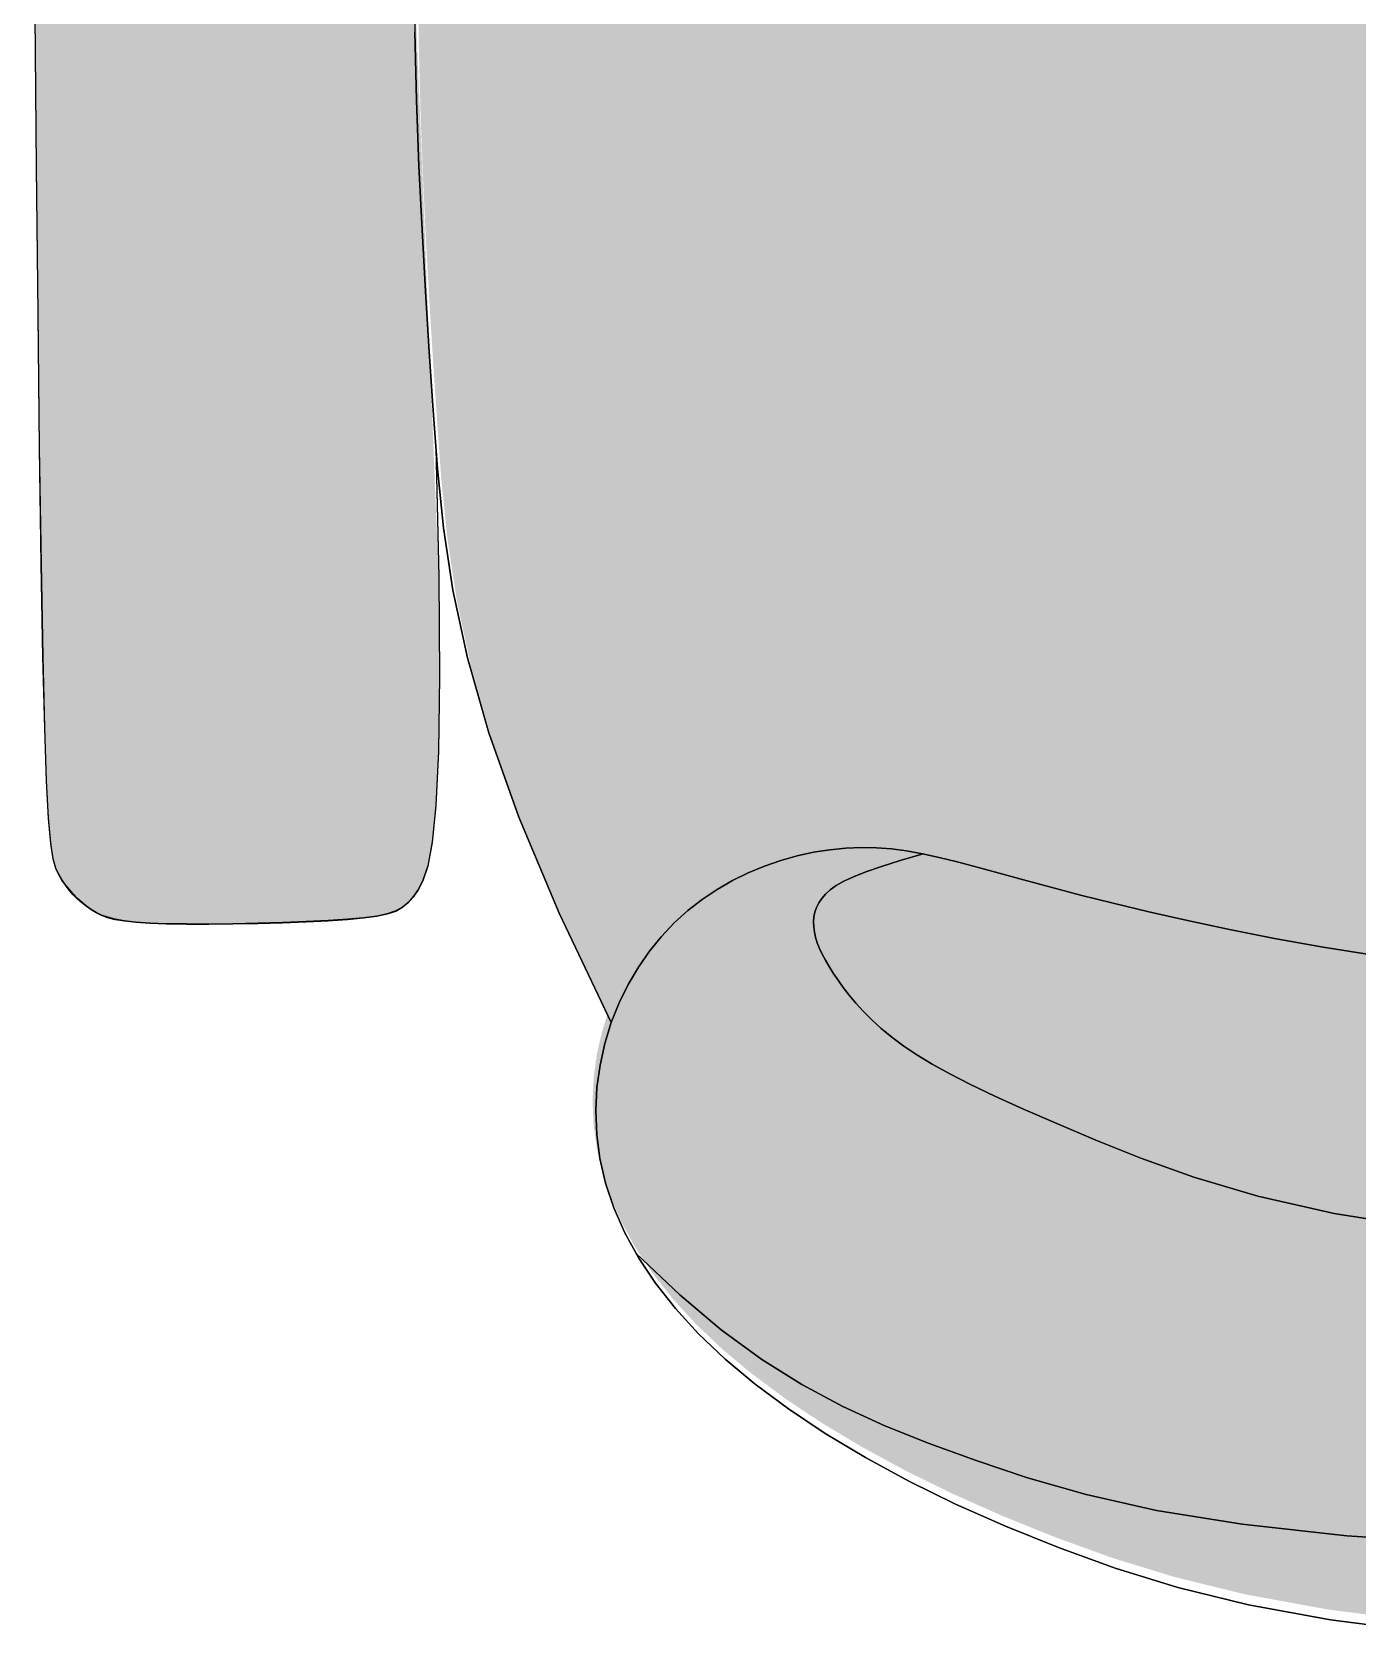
# Model space of a CAD drawing. Header units: millimetres. Extents: x 3460353 to 3472294, y -129816 to -118796.
# Drawn here: x 3460853.3 to 3461082.4, y -121252.2 to -120974.8 of the extents above; entities that cross this region are included whole.
import ezdxf

# ---------------------------------------------------------------- set-up
doc = ezdxf.new("R2010")
doc.units = ezdxf.units.MM
doc.header["$LTSCALE"] = 0.5
doc.header["$MEASUREMENT"] = 0
doc.layers.add('Furniture', color=252, linetype='Continuous')
doc.layers.add('PARTITION', color=7, linetype='Continuous')

msp = doc.modelspace()

# ---------------------------------------------------------------- hatches: boundary and pattern name
at = {"layer": 'PARTITION', "ltscale": 13, "true_color": 0xffffff}
h = msp.add_hatch(color=7, dxfattribs=at)
h.dxf.hatch_style = 1
h.paths.add_polyline_path([(3461204.98, -121139.43), (3461216.87, -121138.49), (3461227.71, -121137.33), (3461237.62, -121136), (3461246.72, -121134.54), (3461255.12, -121133.02), (3461262.91, -121131.48), (3461270.14, -121129.95), (3461276.83, -121128.44), (3461282.98, -121126.96), (3461288.63, -121125.54), (3461293.78, -121124.19), (3461298.46, -121122.93), (3461302.69, -121121.77), (3461306.5, -121120.73), (3461309.93, -121119.82), (3461313.06, -121119.05), (3461315.96, -121118.4), (3461318.68, -121117.91), (3461321.3, -121117.55), (3461323.89, -121117.35), (3461326.49, -121117.31), (3461329.18, -121117.42), (3461331.94, -121117.7), (3461334.74, -121118.15), (3461337.58, -121118.77), (3461340.42, -121119.57), (3461343.25, -121120.54), (3461346.04, -121121.7), (3461348.77, -121123.04), (3461351.43, -121124.58), (3461354, -121126.31), (3461356.47, -121128.23), (3461358.81, -121130.36), (3461361.03, -121132.7), (3461363.11, -121135.24), (3461365.03, -121138), (3461366.78, -121140.98), (3461368.34, -121144.18), (3461369.7, -121147.58), (3461378.72, -121128.65), (3461385.68, -121112.08), (3461390.86, -121097.5), (3461394.57, -121084.55), (3461397.09, -121072.88), (3461398.72, -121062.11), (3461399.75, -121051.89), (3461400.49, -121041.85), (3461401.16, -121031.68), (3461401.81, -121021.29), (3461402.4, -121010.61), (3461402.93, -120999.61), (3461403.35, -120988.23), (3461403.66, -120976.41), (3461403.82, -120964.12), (3461403.81, -120951.29), (3461403.62, -120937.92), (3461403.26, -120924.18), (3461402.74, -120910.27), (3461402.06, -120896.38), (3461401.26, -120882.74), (3461400.33, -120869.54), (3461399.29, -120856.99), (3461398.16, -120845.28), (3461396.95, -120834.59), (3461395.66, -120824.88), (3461394.31, -120816.08), (3461392.89, -120808.1), (3461391.43, -120800.86), (3461389.91, -120794.3), (3461388.35, -120788.32), (3461386.75, -120782.87), (3461385.12, -120777.85), (3461383.45, -120773.23), (3461381.71, -120768.95), (3461379.9, -120764.98), (3461377.98, -120761.25), (3461375.96, -120757.74), (3461373.81, -120754.4), (3461371.51, -120751.17), (3461369.05, -120748.02), (3461366.43, -120744.96), (3461363.62, -120741.99), (3461360.64, -120739.12), (3461357.47, -120736.36), (3461354.11, -120733.72), (3461350.54, -120731.21), (3461346.77, -120728.83), (3461342.79, -120726.61), (3461338.6, -120724.52), (3461334.2, -120722.56), (3461329.6, -120720.71), (3461324.79, -120718.98), (3461319.78, -120717.34), (3461314.58, -120715.79), (3461309.18, -120714.32), (3461303.58, -120712.92), (3461297.75, -120711.58), (3461291.66, -120710.31), (3461285.26, -120709.09), (3461278.52, -120707.94), (3461271.41, -120706.85), (3461263.89, -120705.81), (3461255.91, -120704.82), (3461247.43, -120703.89), (3461238.32, -120703.03), (3461228.42, -120702.26), (3461217.58, -120701.6), (3461205.66, -120701.07), (3461192.51, -120700.69), (3461177.97, -120700.47), (3461161.89, -120700.45), (3461145.82, -120700.47), (3461131.28, -120700.69), (3461118.12, -120701.07), (3461106.2, -120701.6), (3461095.36, -120702.26), (3461085.46, -120703.03), (3461076.35, -120703.89), (3461067.87, -120704.82), (3461059.9, -120705.81), (3461052.37, -120706.85), (3461045.26, -120707.94), (3461038.52, -120709.09), (3461032.13, -120710.31), (3461026.03, -120711.58), (3461020.2, -120712.92), (3461014.6, -120714.32), (3461009.2, -120715.79), (3461004, -120717.34), (3460998.99, -120718.98), (3460994.19, -120720.71), (3460989.58, -120722.56), (3460985.18, -120724.52), (3460980.99, -120726.61), (3460977.01, -120728.83), (3460973.24, -120731.21), (3460969.68, -120733.72), (3460966.31, -120736.36), (3460963.14, -120739.12), (3460960.16, -120741.99), (3460957.36, -120744.96), (3460954.73, -120748.02), (3460952.27, -120751.17), (3460949.97, -120754.4), (3460947.82, -120757.74), (3460945.8, -120761.25), (3460943.89, -120764.98), (3460942.07, -120768.95), (3460940.33, -120773.23), (3460938.66, -120777.85), (3460937.03, -120782.87), (3460935.44, -120788.32), (3460933.88, -120794.3), (3460932.36, -120800.86), (3460930.89, -120808.1), (3460929.47, -120816.08), (3460928.12, -120824.88), (3460926.83, -120834.59), (3460925.62, -120845.28), (3460924.49, -120856.99), (3460923.45, -120869.54), (3460922.53, -120882.74), (3460921.72, -120896.38), (3460921.05, -120910.27), (3460920.52, -120924.18), (3460920.16, -120937.92), (3460919.97, -120951.29), (3460919.97, -120964.12), (3460920.13, -120976.41), (3460920.43, -120988.23), (3460920.86, -120999.61), (3460921.38, -121010.61), (3460921.97, -121021.29), (3460922.62, -121031.68), (3460923.3, -121041.85), (3460924.03, -121051.89), (3460925.07, -121062.11), (3460926.7, -121072.88), (3460929.22, -121084.55), (3460932.92, -121097.5), (3460938.1, -121112.08), (3460945.06, -121128.65), (3460954.09, -121147.58), (3460955.44, -121144.18), (3460957.01, -121140.98), (3460958.76, -121138), (3460960.68, -121135.24), (3460962.75, -121132.7), (3460964.97, -121130.36), (3460967.32, -121128.23), (3460969.78, -121126.31), (3460972.35, -121124.58), (3460975.01, -121123.04), (3460977.74, -121121.7), (3460980.54, -121120.54), (3460983.37, -121119.57), (3460986.21, -121118.77), (3460989.04, -121118.15), (3460991.85, -121117.7), (3460994.6, -121117.42), (3460997.29, -121117.31), (3460999.9, -121117.35), (3461002.48, -121117.55), (3461005.1, -121117.91), (3461007.98, -121118.43), (3461007.97, -121118.44), (3461010.72, -121119.05), (3461013.85, -121119.82), (3461017.29, -121120.73), (3461021.09, -121121.77), (3461025.32, -121122.93), (3461030, -121124.19), (3461035.16, -121125.54), (3461040.8, -121126.96), (3461046.96, -121128.44), (3461053.64, -121129.95), (3461060.87, -121131.48), (3461068.66, -121133.02), (3461077.06, -121134.54), (3461086.16, -121136), (3461096.07, -121137.33), (3461106.92, -121138.49), (3461118.8, -121139.43), (3461131.85, -121140.09), (3461146.18, -121140.42), (3461161.89, -121140.36), (3461177.61, -121140.42), (3461191.93, -121140.09)])
h = msp.add_hatch(color=7, dxfattribs=at)
h.dxf.hatch_style = 1
h.paths.add_polyline_path([(3460923.71, -121086.1), (3460923.53, -121099.03), (3460923.09, -121108.36), (3460922.46, -121114.74), (3460921.7, -121118.85), (3460920.86, -121121.37), (3460920.01, -121122.96), (3460919.18, -121124.19), (3460918.31, -121125.2), (3460917.33, -121126.01), (3460916.15, -121126.65), (3460914.69, -121127.15), (3460912.87, -121127.54), (3460910.61, -121127.85), (3460907.83, -121128.1), (3460904.48, -121128.32), (3460900.68, -121128.51), (3460896.58, -121128.67), (3460892.31, -121128.79), (3460888.03, -121128.88), (3460883.88, -121128.92), (3460880.01, -121128.91), (3460876.57, -121128.86), (3460873.66, -121128.75), (3460871.26, -121128.59), (3460869.3, -121128.37), (3460867.7, -121128.09), (3460866.39, -121127.76), (3460865.31, -121127.37), (3460864.39, -121126.92), (3460863.55, -121126.41), (3460862.74, -121125.84), (3460861.95, -121125.2), (3460861.18, -121124.52), (3460860.45, -121123.77), (3460859.76, -121122.98), (3460859.1, -121122.14), (3460858.49, -121121.25), (3460857.93, -121120.32), (3460857.43, -121119.26), (3460856.97, -121117.63), (3460856.56, -121114.92), (3460856.18, -121110.59), (3460855.84, -121104.13), (3460855.51, -121095), (3460855.21, -121082.68), (3460854.92, -121066.65), (3460854.63, -121046.65), (3460854.36, -121023.46), (3460854.11, -120998.16), (3460853.88, -120971.78), (3460853.68, -120945.4), (3460853.52, -120920.07), (3460853.41, -120896.84), (3460853.34, -120876.77), (3460853.34, -120860.65), (3460853.38, -120848.24), (3460853.48, -120839), (3460853.61, -120832.43), (3460853.78, -120827.99), (3460853.99, -120825.18), (3460854.22, -120823.47), (3460854.47, -120822.34), (3460854.73, -120821.36), (3460855.02, -120820.44), (3460855.32, -120819.58), (3460855.65, -120818.76), (3460855.99, -120818), (3460856.37, -120817.28), (3460856.77, -120816.59), (3460857.2, -120815.95), (3460857.68, -120815.33), (3460858.25, -120814.75), (3460859, -120814.19), (3460860, -120813.65), (3460861.32, -120813.13), (3460863.02, -120812.63), (3460865.19, -120812.14), (3460867.89, -120811.66), (3460871.15, -120811.19), (3460874.87, -120810.74), (3460878.9, -120810.32), (3460883.08, -120809.94), (3460887.26, -120809.62), (3460891.31, -120809.36), (3460895.06, -120809.17), (3460898.36, -120809.08), (3460901.12, -120809.08), (3460903.34, -120809.17), (3460905.12, -120809.34), (3460906.5, -120809.58), (3460907.58, -120809.86), (3460908.4, -120810.19), (3460909.04, -120810.55), (3460909.58, -120810.93), (3460910.06, -120811.31), (3460910.51, -120811.71), (3460910.92, -120812.12), (3460911.31, -120812.56), (3460911.66, -120813.02), (3460912, -120813.51), (3460912.31, -120814.03), (3460912.61, -120814.59), (3460912.9, -120815.48), (3460913.24, -120818.07), (3460913.67, -120824.02), (3460914.26, -120835.01), (3460915.06, -120852.68), (3460916.13, -120878.71), (3460917.51, -120914.74), (3460919.28, -120962.46), (3460923.58, -121068.88)])
h = msp.add_hatch(color=7, dxfattribs=at)
h.dxf.hatch_style = 1
h.paths.add_polyline_path([(3461135.57, -121251.93), (3461161.91, -121252.17), (3461187.42, -121251.93), (3461209.42, -121250.97), (3461228.31, -121249.39), (3461244.52, -121247.25), (3461258.49, -121244.65), (3461270.64, -121241.65), (3461281.4, -121238.34), (3461291.19, -121234.79), (3461300.36, -121231.09), (3461308.99, -121227.25), (3461317.06, -121223.28), (3461324.57, -121219.21), (3461331.5, -121215.06), (3461337.86, -121210.83), (3461343.63, -121206.54), (3461348.8, -121202.22), (3461353.38, -121197.86), (3461357.38, -121193.5), (3461360.82, -121189.12), (3461363.73, -121184.76), (3461366.12, -121180.41), (3461368.02, -121176.09), (3461369.45, -121171.8), (3461370.43, -121167.57), (3461370.99, -121163.39), (3461371.15, -121159.29), (3461370.95, -121155.29), (3461370.42, -121151.41), (3461369.58, -121147.67), (3461368.47, -121144.09), (3461367.11, -121140.69), (3461365.55, -121137.49), (3461363.79, -121134.52), (3461361.87, -121131.76), (3461359.8, -121129.21), (3461357.58, -121126.87), (3461355.23, -121124.74), (3461352.77, -121122.82), (3461350.2, -121121.09), (3461347.54, -121119.55), (3461344.81, -121118.21), (3461342.01, -121117.05), (3461339.19, -121116.08), (3461336.34, -121115.28), (3461333.51, -121114.66), (3461330.7, -121114.21), (3461327.95, -121113.93), (3461325.26, -121113.82), (3461322.65, -121113.86), (3461320.07, -121114.06), (3461317.45, -121114.42), (3461314.73, -121114.92), (3461311.83, -121115.56), (3461308.7, -121116.33), (3461305.26, -121117.24), (3461301.46, -121118.28), (3461297.23, -121119.44), (3461292.55, -121120.7), (3461287.39, -121122.05), (3461281.75, -121123.47), (3461275.59, -121124.95), (3461268.91, -121126.46), (3461261.68, -121128), (3461253.89, -121129.53), (3461245.49, -121131.05), (3461236.39, -121132.51), (3461226.48, -121133.84), (3461215.64, -121135.01), (3461203.75, -121135.94), (3461190.7, -121136.6), (3461176.37, -121136.93), (3461160.66, -121136.87), (3461144.94, -121136.93), (3461130.62, -121136.6), (3461117.57, -121135.94), (3461105.68, -121135.01), (3461094.84, -121133.84), (3461084.93, -121132.51), (3461075.83, -121131.05), (3461067.43, -121129.53), (3461059.64, -121128), (3461052.41, -121126.46), (3461045.72, -121124.95), (3461039.57, -121123.47), (3461033.92, -121122.05), (3461028.77, -121120.7), (3461024.09, -121119.44), (3461019.86, -121118.28), (3461016.05, -121117.24), (3461012.62, -121116.33), (3461009.49, -121115.56), (3461006.59, -121114.92), (3461003.87, -121114.42), (3461001.25, -121114.06), (3460998.66, -121113.86), (3460996.06, -121113.82), (3460993.37, -121113.93), (3460990.62, -121114.21), (3460987.81, -121114.66), (3460984.97, -121115.28), (3460982.13, -121116.08), (3460979.3, -121117.05), (3460976.51, -121118.21), (3460973.78, -121119.55), (3460971.12, -121121.09), (3460968.55, -121122.82), (3460966.08, -121124.74), (3460963.74, -121126.87), (3460961.52, -121129.21), (3460959.44, -121131.76), (3460957.52, -121134.52), (3460955.77, -121137.49), (3460954.21, -121140.69), (3460952.85, -121144.09), (3460951.74, -121147.67), (3460950.9, -121151.41), (3460950.37, -121155.29), (3460950.17, -121159.29), (3460950.33, -121163.39), (3460950.89, -121167.57), (3460951.87, -121171.8), (3460953.3, -121176.09), (3460955.2, -121180.41), (3460957.59, -121184.76), (3460960.5, -121189.12), (3460963.94, -121193.5), (3460967.94, -121197.86), (3460972.51, -121202.22), (3460977.69, -121206.54), (3460983.46, -121210.83), (3460989.82, -121215.06), (3460996.75, -121219.21), (3461004.26, -121223.28), (3461012.33, -121227.25), (3461020.96, -121231.09), (3461030.13, -121234.79), (3461039.93, -121238.34), (3461050.71, -121241.65), (3461062.96, -121244.65), (3461077.11, -121247.25), (3461093.62, -121249.39), (3461112.96, -121250.97)])

# ---------------------------------------------------------------- linework, layer by layer
at = {"layer": 'Furniture', "color": 252, "linetype": 'Continuous'}
for p, q in [((3460919.28, -120962.5, 381), (3460919.44, -120974.79, 381)), ((3460854.11, -120998.16, 381), (3460853.88, -120971.78, 381)), ((3460854.12, -120998.08, 381), (3460853.89, -120971.7, 381)), ((3460854.12, -120998.08, 381), (3460853.89, -120971.7, 381)), ((3460919.44, -120974.79, 381), (3460919.74, -120986.61, 381)), ((3460919.76, -120986.53, 381), (3460919.45, -120974.71, 381)), ((3460919.45, -120974.71, 381), (3460919.76, -120986.53, 381)), ((3460919.74, -120986.61, 381), (3460920.17, -120997.99, 381)), ((3460920.18, -120997.91, 381), (3460919.76, -120986.53, 381)), ((3460919.76, -120986.53, 381), (3460920.18, -120997.91, 381)), ((3460854.36, -121023.46, 381), (3460854.11, -120998.16, 381)), ((3460854.37, -121023.38, 381), (3460854.12, -120998.08, 381)), ((3460854.37, -121023.38, 381), (3460854.12, -120998.08, 381)), ((3460920.17, -120997.99, 381), (3460920.69, -121008.99, 381)), ((3460920.7, -121008.91, 381), (3460920.18, -120997.91, 381)), ((3460920.18, -120997.91, 381), (3460920.7, -121008.91, 381)), ((3460921.3, -121019.59, 381), (3460920.7, -121008.91, 381)), ((3460920.7, -121008.91, 381), (3460921.3, -121019.59, 381)), ((3460920.69, -121008.99, 381), (3460921.29, -121019.67, 381)), ((3460921.29, -121019.67, 381), (3460921.93, -121030.06, 381)), ((3460921.95, -121029.98, 381), (3460921.3, -121019.59, 381)), ((3460921.3, -121019.59, 381), (3460921.95, -121029.98, 381)), ((3460854.63, -121046.65, 381), (3460854.36, -121023.46, 381)), ((3460854.64, -121046.57, 381), (3460854.37, -121023.38, 381)), ((3460854.64, -121046.57, 381), (3460854.37, -121023.38, 381)), ((3460921.93, -121030.06, 381), (3460922.61, -121040.23, 381)), ((3460922.62, -121040.15, 381), (3460921.95, -121029.98, 381)), ((3460921.95, -121029.98, 381), (3460922.62, -121040.15, 381)), ((3460922.61, -121040.23, 381), (3460923.08, -121046.71, 381)), ((3460923.36, -121050.19, 381), (3460922.62, -121040.15, 381)), ((3460922.62, -121040.15, 381), (3460923.36, -121050.19, 381)), ((3460854.92, -121066.65, 381), (3460854.63, -121046.65, 381)), ((3460854.93, -121066.57, 381), (3460854.64, -121046.57, 381)), ((3460854.93, -121066.57, 381), (3460854.64, -121046.57, 381)), ((3460923.08, -121046.71, 381), (3460923.58, -121068.88, 381)), ((3460923.09, -121046.63, 381), (3460923.59, -121068.8, 381)), ((3460923.09, -121046.63, 381), (3460923.59, -121068.8, 381)), ((3460924.39, -121060.41, 381), (3460923.36, -121050.19, 381)), ((3460923.36, -121050.19, 381), (3460924.39, -121060.41, 381)), ((3460926.02, -121071.18, 381), (3460924.39, -121060.41, 381)), ((3460924.39, -121060.41, 381), (3460926.02, -121071.18, 381)), ((3460855.21, -121082.68, 381), (3460854.92, -121066.65, 381)), ((3460855.22, -121082.6, 381), (3460854.93, -121066.57, 381)), ((3460855.22, -121082.6, 381), (3460854.93, -121066.57, 381)), ((3460923.58, -121068.88, 381), (3460923.71, -121086.1, 381)), ((3460923.59, -121068.8, 381), (3460923.72, -121086.02, 381)), ((3460923.59, -121068.8, 381), (3460923.72, -121086.02, 381)), ((3460928.54, -121082.85, 381), (3460926.02, -121071.18, 381)), ((3460926.02, -121071.18, 381), (3460928.54, -121082.85, 381)), ((3460855.51, -121095, 381), (3460855.21, -121082.68, 381)), ((3460855.52, -121094.92, 381), (3460855.22, -121082.6, 381)), ((3460855.52, -121094.92, 381), (3460855.22, -121082.6, 381)), ((3460932.24, -121095.8, 381), (3460928.54, -121082.85, 381)), ((3460928.54, -121082.85, 381), (3460932.24, -121095.8, 381)), ((3460923.71, -121086.1, 381), (3460923.53, -121099.03, 381)), ((3460923.72, -121086.02, 381), (3460923.54, -121098.95, 381)), ((3460923.72, -121086.02, 381), (3460923.54, -121098.95, 381)), ((3460855.85, -121104.05, 381), (3460855.52, -121094.92, 381)), ((3460855.85, -121104.05, 381), (3460855.52, -121094.92, 381)), ((3460855.84, -121104.13, 381), (3460855.51, -121095, 381)), ((3460937.43, -121110.38, 381), (3460932.24, -121095.8, 381)), ((3460932.24, -121095.8, 381), (3460937.43, -121110.38, 381)), ((3460923.53, -121099.03, 381), (3460923.09, -121108.36, 381)), ((3460923.54, -121098.95, 381), (3460923.1, -121108.28, 381)), ((3460923.54, -121098.95, 381), (3460923.1, -121108.28, 381)), ((3460856.18, -121110.59, 381), (3460855.84, -121104.13, 381)), ((3460856.19, -121110.51, 381), (3460855.85, -121104.05, 381)), ((3460856.19, -121110.51, 381), (3460855.85, -121104.05, 381)), ((3460923.09, -121108.36, 381), (3460922.46, -121114.74, 381)), ((3460923.1, -121108.28, 381), (3460922.47, -121114.66, 381)), ((3460923.1, -121108.28, 381), (3460922.47, -121114.66, 381)), ((3460856.56, -121114.92, 381), (3460856.18, -121110.59, 381)), ((3460856.57, -121114.84, 381), (3460856.19, -121110.51, 381)), ((3460856.57, -121114.84, 381), (3460856.19, -121110.51, 381)), ((3460944.38, -121126.95, 381), (3460937.43, -121110.38, 381)), ((3460937.43, -121110.38, 381), (3460944.38, -121126.95, 381)), ((3460856.97, -121117.63, 381), (3460856.56, -121114.92, 381)), ((3460856.98, -121117.55, 381), (3460856.57, -121114.84, 381)), ((3460856.98, -121117.55, 381), (3460856.57, -121114.84, 381)), ((3460922.46, -121114.74, 381), (3460921.7, -121118.85, 381)), ((3460922.47, -121114.66, 381), (3460921.71, -121118.77, 381)), ((3460922.47, -121114.66, 381), (3460921.71, -121118.77, 381)), ((3460982.69, -121117.87, 381), (3460985.53, -121117.07, 381)), ((3460985.53, -121117.07, 381), (3460982.69, -121117.87, 381)), ((3460985.53, -121117.07, 381), (3460988.36, -121116.45, 381)), ((3460988.36, -121116.45, 381), (3460985.53, -121117.07, 381)), ((3460988.36, -121116.45, 381), (3460991.17, -121116, 381)), ((3460991.17, -121116, 381), (3460988.36, -121116.45, 381)), ((3460991.17, -121116, 381), (3460993.93, -121115.72, 381)), ((3460993.93, -121115.72, 381), (3460991.17, -121116, 381)), ((3460993.93, -121115.72, 381), (3460996.61, -121115.61, 381)), ((3460996.61, -121115.61, 381), (3460993.93, -121115.72, 381)), ((3460996.61, -121115.61, 381), (3460999.22, -121115.65, 381)), ((3460999.22, -121115.65, 381), (3460996.61, -121115.61, 381)), ((3460999.22, -121115.65, 381), (3461001.8, -121115.85, 381)), ((3461001.8, -121115.85, 381), (3460999.22, -121115.65, 381)), ((3461001.8, -121115.85, 381), (3461004.42, -121116.21, 381)), ((3461004.42, -121116.21, 381), (3461001.8, -121115.85, 381)), ((3461003.33, -121117.88, 381), (3461007.29, -121116.74, 381)), ((3461007.29, -121116.74, 381), (3461003.33, -121117.88, 381)), ((3461004.42, -121116.21, 381), (3461007.15, -121116.71, 381)), ((3461007.15, -121116.71, 381), (3461004.42, -121116.21, 381)), ((3461007.15, -121116.71, 381), (3461010.04, -121117.35, 381)), ((3461010.04, -121117.35, 381), (3461007.15, -121116.71, 381)), ((3460857.43, -121119.26, 381), (3460856.97, -121117.63, 381)), ((3460857.44, -121119.18, 381), (3460856.98, -121117.55, 381)), ((3460857.44, -121119.18, 381), (3460856.98, -121117.55, 381)), ((3460857.93, -121120.32, 381), (3460857.43, -121119.26, 381)), ((3460857.94, -121120.24, 381), (3460857.44, -121119.18, 381)), ((3460857.94, -121120.24, 381), (3460857.44, -121119.18, 381)), ((3460921.7, -121118.85, 381), (3460920.86, -121121.37, 381)), ((3460921.71, -121118.77, 381), (3460920.87, -121121.29, 381)), ((3460921.71, -121118.77, 381), (3460920.87, -121121.29, 381)), ((3460977.07, -121120, 381), (3460979.86, -121118.84, 381)), ((3460979.86, -121118.84, 381), (3460977.07, -121120, 381)), ((3460979.86, -121118.84, 381), (3460982.69, -121117.87, 381)), ((3460982.69, -121117.87, 381), (3460979.86, -121118.84, 381)), ((3460995.25, -121120.67, 381), (3460997.39, -121119.82, 381)), ((3460997.39, -121119.82, 381), (3460995.25, -121120.67, 381)), ((3460997.39, -121119.82, 381), (3461000.06, -121118.9, 381)), ((3461000.06, -121118.9, 381), (3460997.39, -121119.82, 381)), ((3461000.06, -121118.9, 381), (3461003.33, -121117.88, 381)), ((3461003.33, -121117.88, 381), (3461000.06, -121118.9, 381)), ((3461010.04, -121117.35, 381), (3461013.17, -121118.12, 381)), ((3461013.17, -121118.12, 381), (3461010.04, -121117.35, 381)), ((3461013.17, -121118.12, 381), (3461016.61, -121119.03, 381)), ((3461016.61, -121119.03, 381), (3461013.17, -121118.12, 381)), ((3461016.61, -121119.03, 381), (3461020.41, -121120.07, 381)), ((3461020.41, -121120.07, 381), (3461016.61, -121119.03, 381)), ((3460858.49, -121121.25, 381), (3460857.93, -121120.32, 381)), ((3460858.5, -121121.17, 381), (3460857.94, -121120.24, 381)), ((3460858.5, -121121.17, 381), (3460857.94, -121120.24, 381)), ((3460859.1, -121122.14, 381), (3460858.49, -121121.25, 381)), ((3460859.11, -121122.06, 381), (3460858.5, -121121.17, 381)), ((3460859.11, -121122.06, 381), (3460858.5, -121121.17, 381)), ((3460859.76, -121122.98, 381), (3460859.1, -121122.14, 381)), ((3460859.77, -121122.9, 381), (3460859.11, -121122.06, 381)), ((3460859.77, -121122.9, 381), (3460859.11, -121122.06, 381)), ((3460920.86, -121121.37, 381), (3460920.01, -121122.96, 381)), ((3460920.87, -121121.29, 381), (3460920.02, -121122.88, 381)), ((3460920.87, -121121.29, 381), (3460920.02, -121122.88, 381)), ((3460971.67, -121122.88, 381), (3460974.33, -121121.34, 381)), ((3460974.33, -121121.34, 381), (3460971.67, -121122.88, 381)), ((3460974.33, -121121.34, 381), (3460977.07, -121120, 381)), ((3460977.07, -121120, 381), (3460974.33, -121121.34, 381)), ((3460991.23, -121122.94, 381), (3460992.25, -121122.21, 381)), ((3460992.25, -121122.21, 381), (3460991.23, -121122.94, 381)), ((3460992.25, -121122.21, 381), (3460993.57, -121121.46, 381)), ((3460993.57, -121121.46, 381), (3460992.25, -121122.21, 381)), ((3460993.57, -121121.46, 381), (3460995.25, -121120.67, 381)), ((3460995.25, -121120.67, 381), (3460993.57, -121121.46, 381)), ((3461020.41, -121120.07, 381), (3461024.64, -121121.23, 381)), ((3461024.64, -121121.23, 381), (3461020.41, -121120.07, 381)), ((3461024.64, -121121.23, 381), (3461029.32, -121122.49, 381)), ((3461029.32, -121122.49, 381), (3461024.64, -121121.23, 381)), ((3461029.32, -121122.49, 381), (3461034.48, -121123.84, 381)), ((3461034.48, -121123.84, 381), (3461029.32, -121122.49, 381)), ((3460860.45, -121123.77, 381), (3460859.76, -121122.98, 381)), ((3460860.46, -121123.69, 381), (3460859.77, -121122.9, 381)), ((3460860.46, -121123.69, 381), (3460859.77, -121122.9, 381)), ((3460861.18, -121124.52, 381), (3460860.45, -121123.77, 381)), ((3460861.19, -121124.43, 381), (3460860.46, -121123.69, 381)), ((3460861.19, -121124.43, 381), (3460860.46, -121123.69, 381)), ((3460861.95, -121125.2, 381), (3460861.18, -121124.52, 381)), ((3460861.96, -121125.12, 381), (3460861.19, -121124.43, 381)), ((3460861.96, -121125.12, 381), (3460861.19, -121124.43, 381)), ((3460862.74, -121125.84, 381), (3460861.95, -121125.2, 381)), ((3460862.75, -121125.76, 381), (3460861.96, -121125.12, 381)), ((3460862.75, -121125.76, 381), (3460861.96, -121125.12, 381)), ((3460918.31, -121125.2, 381), (3460917.33, -121126.01, 381)), ((3460918.33, -121125.12, 381), (3460917.34, -121125.92, 381)), ((3460918.33, -121125.12, 381), (3460917.34, -121125.92, 381)), ((3460919.18, -121124.19, 381), (3460918.31, -121125.2, 381)), ((3460919.19, -121124.11, 381), (3460918.33, -121125.12, 381)), ((3460919.19, -121124.11, 381), (3460918.33, -121125.12, 381)), ((3460920.01, -121122.96, 381), (3460919.18, -121124.19, 381)), ((3460920.02, -121122.88, 381), (3460919.19, -121124.11, 381)), ((3460920.02, -121122.88, 381), (3460919.19, -121124.11, 381)), ((3460966.64, -121126.53, 381), (3460969.1, -121124.61, 381)), ((3460969.1, -121124.61, 381), (3460966.64, -121126.53, 381)), ((3460969.1, -121124.61, 381), (3460971.67, -121122.88, 381)), ((3460971.67, -121122.88, 381), (3460969.1, -121124.61, 381)), ((3460988.85, -121125.98, 381), (3460989.25, -121125.19, 381)), ((3460989.25, -121125.19, 381), (3460988.85, -121125.98, 381)), ((3460989.25, -121125.19, 381), (3460989.77, -121124.42, 381)), ((3460989.77, -121124.42, 381), (3460989.25, -121125.19, 381)), ((3460989.77, -121124.42, 381), (3460990.42, -121123.67, 381)), ((3460990.42, -121123.67, 381), (3460989.77, -121124.42, 381)), ((3460990.42, -121123.67, 381), (3460991.23, -121122.94, 381)), ((3460991.23, -121122.94, 381), (3460990.42, -121123.67, 381)), ((3461034.48, -121123.84, 381), (3461040.12, -121125.26, 381)), ((3461040.12, -121125.26, 381), (3461034.48, -121123.84, 381)), ((3461040.12, -121125.26, 381), (3461046.28, -121126.74, 381)), ((3461046.28, -121126.74, 381), (3461040.12, -121125.26, 381)), ((3460863.55, -121126.41, 381), (3460862.74, -121125.84, 381)), ((3460863.56, -121126.33, 381), (3460862.75, -121125.76, 381)), ((3460863.56, -121126.33, 381), (3460862.75, -121125.76, 381)), ((3460864.39, -121126.92, 381), (3460863.55, -121126.41, 381)), ((3460864.4, -121126.84, 381), (3460863.56, -121126.33, 381)), ((3460864.4, -121126.84, 381), (3460863.56, -121126.33, 381)), ((3460865.31, -121127.37, 381), (3460864.39, -121126.92, 381)), ((3460865.32, -121127.29, 381), (3460864.4, -121126.84, 381)), ((3460865.32, -121127.29, 381), (3460864.4, -121126.84, 381)), ((3460866.39, -121127.76, 381), (3460865.31, -121127.37, 381)), ((3460866.4, -121127.68, 381), (3460865.32, -121127.29, 381)), ((3460866.4, -121127.68, 381), (3460865.32, -121127.29, 381)), ((3460867.7, -121128.09, 381), (3460866.39, -121127.76, 381)), ((3460867.71, -121128.01, 381), (3460866.4, -121127.68, 381)), ((3460867.71, -121128.01, 381), (3460866.4, -121127.68, 381)), ((3460869.3, -121128.37, 381), (3460867.7, -121128.09, 381)), ((3460869.31, -121128.29, 381), (3460867.71, -121128.01, 381)), ((3460869.31, -121128.29, 381), (3460867.71, -121128.01, 381)), ((3460907.83, -121128.1, 381), (3460904.48, -121128.32, 381)), ((3460907.84, -121128.02, 381), (3460904.49, -121128.24, 381)), ((3460907.84, -121128.02, 381), (3460904.49, -121128.24, 381)), ((3460910.61, -121127.85, 381), (3460907.83, -121128.1, 381)), ((3460910.62, -121127.76, 381), (3460907.84, -121128.02, 381)), ((3460910.62, -121127.76, 381), (3460907.84, -121128.02, 381)), ((3460912.87, -121127.54, 381), (3460910.61, -121127.85, 381)), ((3460912.88, -121127.46, 381), (3460910.62, -121127.76, 381)), ((3460912.88, -121127.46, 381), (3460910.62, -121127.76, 381)), ((3460914.69, -121127.15, 381), (3460912.87, -121127.54, 381)), ((3460914.7, -121127.07, 381), (3460912.88, -121127.46, 381)), ((3460914.7, -121127.07, 381), (3460912.88, -121127.46, 381)), ((3460916.15, -121126.65, 381), (3460914.69, -121127.15, 381)), ((3460916.16, -121126.57, 381), (3460914.7, -121127.07, 381)), ((3460916.16, -121126.57, 381), (3460914.7, -121127.07, 381)), ((3460917.33, -121126.01, 381), (3460916.15, -121126.65, 381)), ((3460917.34, -121125.92, 381), (3460916.16, -121126.57, 381)), ((3460917.34, -121125.92, 381), (3460916.16, -121126.57, 381)), ((3460953.41, -121145.88, 381), (3460944.38, -121126.95, 381)), ((3460944.38, -121126.95, 381), (3460953.41, -121145.88, 381)), ((3460964.29, -121128.66, 381), (3460966.64, -121126.53, 381)), ((3460966.64, -121126.53, 381), (3460964.29, -121128.66, 381)), ((3460988.34, -121128.47, 381), (3460988.4, -121127.62, 381)), ((3460988.4, -121127.62, 381), (3460988.34, -121128.47, 381)), ((3460988.4, -121127.62, 381), (3460988.57, -121126.79, 381)), ((3460988.57, -121126.79, 381), (3460988.4, -121127.62, 381)), ((3460988.57, -121126.79, 381), (3460988.85, -121125.98, 381)), ((3460988.85, -121125.98, 381), (3460988.57, -121126.79, 381)), ((3461046.28, -121126.74, 381), (3461052.96, -121128.25, 381)), ((3461052.96, -121128.25, 381), (3461046.28, -121126.74, 381)), ((3460871.26, -121128.59, 381), (3460869.3, -121128.37, 381)), ((3460871.27, -121128.51, 381), (3460869.31, -121128.29, 381)), ((3460871.27, -121128.51, 381), (3460869.31, -121128.29, 381)), ((3460873.66, -121128.75, 381), (3460871.26, -121128.59, 381)), ((3460873.67, -121128.67, 381), (3460871.27, -121128.51, 381)), ((3460873.67, -121128.67, 381), (3460871.27, -121128.51, 381)), ((3460876.57, -121128.86, 381), (3460873.66, -121128.75, 381)), ((3460876.58, -121128.78, 381), (3460873.67, -121128.67, 381)), ((3460876.58, -121128.78, 381), (3460873.67, -121128.67, 381)), ((3460880.01, -121128.91, 381), (3460876.57, -121128.86, 381)), ((3460880.02, -121128.83, 381), (3460876.58, -121128.78, 381)), ((3460880.02, -121128.83, 381), (3460876.58, -121128.78, 381)), ((3460883.88, -121128.92, 381), (3460880.01, -121128.91, 381)), ((3460883.89, -121128.84, 381), (3460880.02, -121128.83, 381)), ((3460883.89, -121128.84, 381), (3460880.02, -121128.83, 381)), ((3460888.03, -121128.88, 381), (3460883.88, -121128.92, 381)), ((3460888.04, -121128.8, 381), (3460883.89, -121128.84, 381)), ((3460888.04, -121128.8, 381), (3460883.89, -121128.84, 381)), ((3460892.31, -121128.79, 381), (3460888.03, -121128.88, 381)), ((3460892.32, -121128.71, 381), (3460888.04, -121128.8, 381)), ((3460892.32, -121128.71, 381), (3460888.04, -121128.8, 381)), ((3460896.58, -121128.67, 381), (3460892.31, -121128.79, 381)), ((3460896.59, -121128.59, 381), (3460892.32, -121128.71, 381)), ((3460896.59, -121128.59, 381), (3460892.32, -121128.71, 381)), ((3460900.68, -121128.51, 381), (3460896.58, -121128.67, 381)), ((3460900.69, -121128.43, 381), (3460896.59, -121128.59, 381)), ((3460900.69, -121128.43, 381), (3460896.59, -121128.59, 381)), ((3460904.48, -121128.32, 381), (3460900.68, -121128.51, 381)), ((3460904.49, -121128.24, 381), (3460900.69, -121128.43, 381)), ((3460904.49, -121128.24, 381), (3460900.69, -121128.43, 381)), ((3460962.07, -121131, 381), (3460964.29, -121128.66, 381)), ((3460964.29, -121128.66, 381), (3460962.07, -121131, 381)), ((3460988.37, -121129.34, 381), (3460988.34, -121128.47, 381)), ((3460988.34, -121128.47, 381), (3460988.37, -121129.34, 381)), ((3460988.49, -121130.23, 381), (3460988.37, -121129.34, 381)), ((3460988.37, -121129.34, 381), (3460988.49, -121130.23, 381)), ((3460988.7, -121131.14, 381), (3460988.49, -121130.23, 381)), ((3460988.49, -121130.23, 381), (3460988.7, -121131.14, 381)), ((3461052.96, -121128.25, 381), (3461060.19, -121129.79, 381)), ((3461060.19, -121129.79, 381), (3461052.96, -121128.25, 381)), ((3461060.19, -121129.79, 381), (3461067.99, -121131.32, 381)), ((3461067.99, -121131.32, 381), (3461060.19, -121129.79, 381)), ((3460958.08, -121136.31, 381), (3460960, -121133.55, 381)), ((3460960, -121133.55, 381), (3460958.08, -121136.31, 381)), ((3460960, -121133.55, 381), (3460962.07, -121131, 381)), ((3460962.07, -121131, 381), (3460960, -121133.55, 381)), ((3460989, -121132.08, 381), (3460988.7, -121131.14, 381)), ((3460988.7, -121131.14, 381), (3460989, -121132.08, 381)), ((3460989.37, -121133.05, 381), (3460989, -121132.08, 381)), ((3460989, -121132.08, 381), (3460989.37, -121133.05, 381)), ((3460989.84, -121134.05, 381), (3460989.37, -121133.05, 381)), ((3460989.37, -121133.05, 381), (3460989.84, -121134.05, 381)), ((3461067.99, -121131.32, 381), (3461076.39, -121132.84, 381)), ((3461076.39, -121132.84, 381), (3461067.99, -121131.32, 381)), ((3461076.39, -121132.84, 381), (3461085.48, -121134.3, 381)), ((3461085.48, -121134.3, 381), (3461076.39, -121132.84, 381)), ((3460956.33, -121139.28, 381), (3460958.08, -121136.31, 381)), ((3460958.08, -121136.31, 381), (3460956.33, -121139.28, 381)), ((3460990.39, -121135.09, 381), (3460989.84, -121134.05, 381)), ((3460989.84, -121134.05, 381), (3460990.39, -121135.09, 381)), ((3460991.03, -121136.19, 381), (3460990.39, -121135.09, 381)), ((3460990.39, -121135.09, 381), (3460991.03, -121136.19, 381)), ((3460991.76, -121137.34, 381), (3460991.03, -121136.19, 381)), ((3460991.03, -121136.19, 381), (3460991.76, -121137.34, 381)), ((3460954.76, -121142.48, 381), (3460956.33, -121139.28, 381)), ((3460956.33, -121139.28, 381), (3460954.76, -121142.48, 381)), ((3460992.58, -121138.54, 381), (3460991.76, -121137.34, 381)), ((3460991.76, -121137.34, 381), (3460992.58, -121138.54, 381)), ((3460993.49, -121139.81, 381), (3460992.58, -121138.54, 381)), ((3460992.58, -121138.54, 381), (3460993.49, -121139.81, 381)), ((3460994.51, -121141.14, 381), (3460993.49, -121139.81, 381)), ((3460993.49, -121139.81, 381), (3460994.51, -121141.14, 381)), ((3460995.66, -121142.52, 381), (3460994.51, -121141.14, 381)), ((3460994.51, -121141.14, 381), (3460995.66, -121142.52, 381)), ((3460953.41, -121145.88, 381), (3460954.76, -121142.48, 381)), ((3460954.76, -121142.48, 381), (3460953.41, -121145.88, 381)), ((3460996.95, -121143.94, 381), (3460995.66, -121142.52, 381)), ((3460995.66, -121142.52, 381), (3460996.95, -121143.94, 381)), ((3460998.41, -121145.4, 381), (3460996.95, -121143.94, 381)), ((3460996.95, -121143.94, 381), (3460998.41, -121145.4, 381)), ((3460952.3, -121149.46, 381), (3460953.41, -121145.88, 381)), ((3460953.41, -121145.88, 381), (3460952.3, -121149.46, 381)), ((3461000.04, -121146.88, 381), (3460998.41, -121145.4, 381)), ((3460998.41, -121145.4, 381), (3461000.04, -121146.88, 381)), ((3461001.87, -121148.39, 381), (3461000.04, -121146.88, 381)), ((3461000.04, -121146.88, 381), (3461001.87, -121148.39, 381)), ((3460951.46, -121153.2, 381), (3460952.3, -121149.46, 381)), ((3460952.3, -121149.46, 381), (3460951.46, -121153.2, 381)), ((3461003.92, -121149.92, 381), (3461001.87, -121148.39, 381)), ((3461001.87, -121148.39, 381), (3461003.92, -121149.92, 381)), ((3461006.21, -121151.46, 381), (3461003.92, -121149.92, 381)), ((3461003.92, -121149.92, 381), (3461006.21, -121151.46, 381)), ((3461008.83, -121153.05, 381), (3461006.21, -121151.46, 381)), ((3461006.21, -121151.46, 381), (3461008.83, -121153.05, 381)), ((3461011.89, -121154.74, 381), (3461008.83, -121153.05, 381)), ((3461008.83, -121153.05, 381), (3461011.89, -121154.74, 381)), ((3460950.92, -121157.08, 381), (3460951.46, -121153.2, 381)), ((3460951.46, -121153.2, 381), (3460950.92, -121157.08, 381)), ((3461015.48, -121156.57, 381), (3461011.89, -121154.74, 381)), ((3461011.89, -121154.74, 381), (3461015.48, -121156.57, 381)), ((3460950.72, -121161.08, 381), (3460950.92, -121157.08, 381)), ((3460950.92, -121157.08, 381), (3460950.72, -121161.08, 381)), ((3461019.69, -121158.58, 381), (3461015.48, -121156.57, 381)), ((3461015.48, -121156.57, 381), (3461019.69, -121158.58, 381)), ((3461024.63, -121160.82, 381), (3461019.69, -121158.58, 381)), ((3461019.69, -121158.58, 381), (3461024.63, -121160.82, 381)), ((3460950.89, -121165.18, 381), (3460950.72, -121161.08, 381)), ((3460950.72, -121161.08, 381), (3460950.89, -121165.18, 381)), ((3461030.41, -121163.33, 381), (3461024.63, -121160.82, 381)), ((3461024.63, -121160.82, 381), (3461030.41, -121163.33, 381)), ((3461037.11, -121166.16, 381), (3461030.41, -121163.33, 381)), ((3461030.41, -121163.33, 381), (3461037.11, -121166.16, 381)), ((3460951.44, -121169.36, 381), (3460950.89, -121165.18, 381)), ((3460950.89, -121165.18, 381), (3460951.44, -121169.36, 381)), ((3461044.88, -121169.3, 381), (3461037.11, -121166.16, 381)), ((3461037.11, -121166.16, 381), (3461044.88, -121169.3, 381)), ((3460952.43, -121173.59, 381), (3460951.44, -121169.36, 381)), ((3460951.44, -121169.36, 381), (3460952.43, -121173.59, 381)), ((3461054.08, -121172.59, 381), (3461044.88, -121169.3, 381)), ((3461044.88, -121169.3, 381), (3461054.08, -121172.59, 381)), ((3461065.09, -121175.85, 381), (3461054.08, -121172.59, 381)), ((3461054.08, -121172.59, 381), (3461065.09, -121175.85, 381)), ((3460953.86, -121177.88, 381), (3460952.43, -121173.59, 381)), ((3460952.43, -121173.59, 381), (3460953.86, -121177.88, 381)), ((3460955.76, -121182.2, 381), (3460953.86, -121177.88, 381)), ((3460953.86, -121177.88, 381), (3460955.76, -121182.2, 381)), ((3461078.32, -121178.85, 381), (3461065.09, -121175.85, 381)), ((3461065.09, -121175.85, 381), (3461078.32, -121178.85, 381)), ((3461094.15, -121181.41, 381), (3461078.32, -121178.85, 381)), ((3461078.32, -121178.85, 381), (3461094.15, -121181.41, 381)), ((3460958.15, -121186.55, 381), (3460955.76, -121182.2, 381)), ((3460955.76, -121182.2, 381), (3460958.15, -121186.55, 381)), ((3460965.23, -121192.9, 381), (3460957.73, -121185.78, 381)), ((3460957.73, -121185.78, 381), (3460965.23, -121192.9, 381)), ((3460961.05, -121190.91, 381), (3460958.15, -121186.55, 381)), ((3460958.15, -121186.55, 381), (3460961.05, -121190.91, 381)), ((3460964.49, -121195.29, 381), (3460961.05, -121190.91, 381)), ((3460961.05, -121190.91, 381), (3460964.49, -121195.29, 381)), ((3460972.41, -121198.94, 381), (3460965.23, -121192.9, 381)), ((3460965.23, -121192.9, 381), (3460972.41, -121198.94, 381)), ((3460968.49, -121199.65, 381), (3460964.49, -121195.29, 381)), ((3460964.49, -121195.29, 381), (3460968.49, -121199.65, 381)), ((3460973.07, -121204.01, 381), (3460968.49, -121199.65, 381)), ((3460968.49, -121199.65, 381), (3460973.07, -121204.01, 381)), ((3460979.4, -121204.06, 381), (3460972.41, -121198.94, 381)), ((3460972.41, -121198.94, 381), (3460979.4, -121204.06, 381)), ((3460978.25, -121208.33, 381), (3460973.07, -121204.01, 381)), ((3460973.07, -121204.01, 381), (3460978.25, -121208.33, 381)), ((3460986.35, -121208.42, 381), (3460979.4, -121204.06, 381)), ((3460979.4, -121204.06, 381), (3460986.35, -121208.42, 381)), ((3460984.02, -121212.62, 381), (3460978.25, -121208.33, 381)), ((3460978.25, -121208.33, 381), (3460984.02, -121212.62, 381)), ((3460993.4, -121212.18, 381), (3460986.35, -121208.42, 381)), ((3460986.35, -121208.42, 381), (3460993.4, -121212.18, 381)), ((3460990.37, -121216.85, 381), (3460984.02, -121212.62, 381)), ((3460984.02, -121212.62, 381), (3460990.37, -121216.85, 381)), ((3461000.66, -121215.52, 381), (3460993.4, -121212.18, 381)), ((3460993.4, -121212.18, 381), (3461000.66, -121215.52, 381)), ((3460997.31, -121221, 381), (3460990.37, -121216.85, 381)), ((3460990.37, -121216.85, 381), (3460997.31, -121221, 381)), ((3461008.3, -121218.58, 381), (3461000.66, -121215.52, 381)), ((3461000.66, -121215.52, 381), (3461008.3, -121218.58, 381)), ((3461016.43, -121221.54, 381), (3461008.3, -121218.58, 381)), ((3461008.3, -121218.58, 381), (3461016.43, -121221.54, 381)), ((3461004.82, -121225.07, 381), (3460997.31, -121221, 381)), ((3460997.31, -121221, 381), (3461004.82, -121225.07, 381)), ((3461025.3, -121224.51, 381), (3461016.43, -121221.54, 381)), ((3461016.43, -121221.54, 381), (3461025.3, -121224.51, 381)), ((3461012.89, -121229.04, 381), (3461004.82, -121225.07, 381)), ((3461004.82, -121225.07, 381), (3461012.89, -121229.04, 381)), ((3461035.46, -121227.42, 381), (3461025.3, -121224.51, 381)), ((3461025.3, -121224.51, 381), (3461035.46, -121227.42, 381)), ((3461047.6, -121230.14, 381), (3461035.46, -121227.42, 381)), ((3461035.46, -121227.42, 381), (3461047.6, -121230.14, 381)), ((3461021.51, -121232.88, 381), (3461012.89, -121229.04, 381)), ((3461012.89, -121229.04, 381), (3461021.51, -121232.88, 381)), ((3461062.38, -121232.55, 381), (3461047.6, -121230.14, 381)), ((3461047.6, -121230.14, 381), (3461062.38, -121232.55, 381)), ((3461030.69, -121236.58, 381), (3461021.51, -121232.88, 381)), ((3461021.51, -121232.88, 381), (3461030.69, -121236.58, 381)), ((3461080.46, -121234.54, 381), (3461062.38, -121232.55, 381)), ((3461062.38, -121232.55, 381), (3461080.46, -121234.54, 381)), ((3461102.52, -121235.97, 381), (3461080.46, -121234.54, 381)), ((3461080.46, -121234.54, 381), (3461102.52, -121235.97, 381)), ((3461040.48, -121240.13, 381), (3461030.69, -121236.58, 381)), ((3461030.69, -121236.58, 381), (3461040.48, -121240.13, 381)), ((3461051.27, -121243.44, 381), (3461040.48, -121240.13, 381)), ((3461040.48, -121240.13, 381), (3461051.27, -121243.44, 381)), ((3461063.51, -121246.44, 381), (3461051.27, -121243.44, 381)), ((3461051.27, -121243.44, 381), (3461063.51, -121246.44, 381)), ((3461077.66, -121249.04, 381), (3461063.51, -121246.44, 381)), ((3461063.51, -121246.44, 381), (3461077.66, -121249.04, 381)), ((3461094.18, -121251.18, 381), (3461077.66, -121249.04, 381)), ((3461077.66, -121249.04, 381), (3461094.18, -121251.18, 381))]:
    msp.add_line(p, q, dxfattribs=at)

doc.saveas('drawing.dxf')
